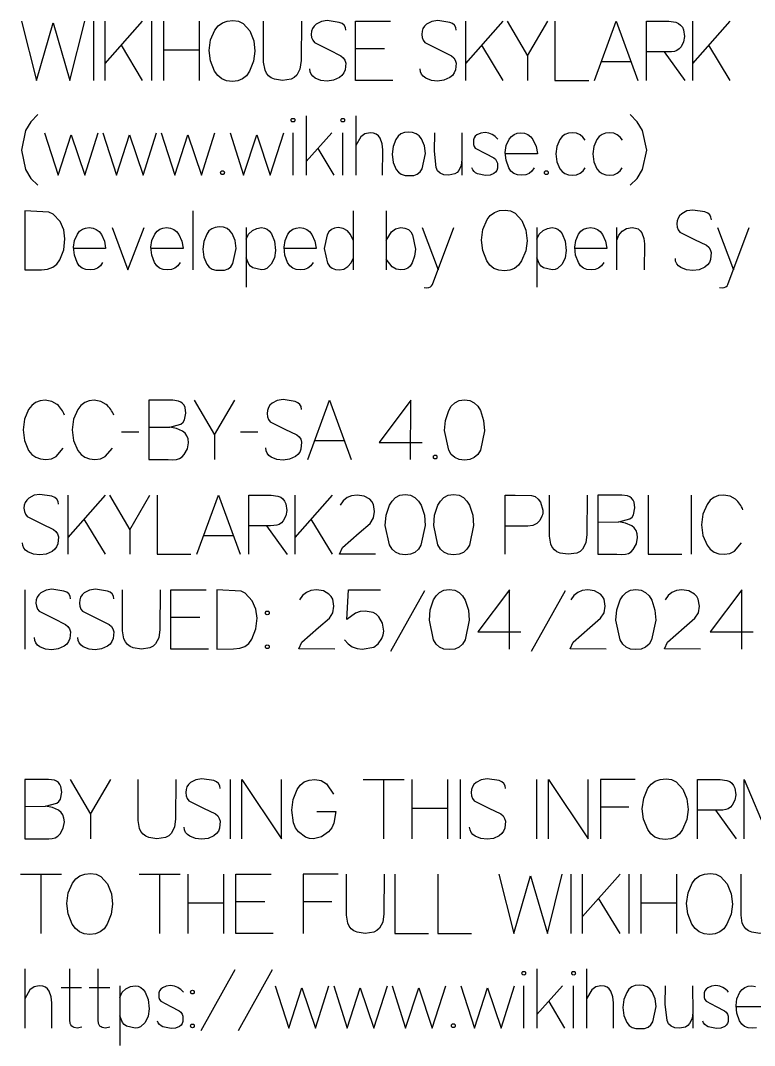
# Model space of a CAD drawing. Header units: millimetres. Extents: x -1220 to 1220, y -1930 to 4067.
# Drawn here: x -866 to 51, y 2787 to 4067 of the extents above; entities that cross this region are included whole.
import ezdxf

# ---------------------------------------------------------------- set-up
doc = ezdxf.new("R2010")
doc.units = ezdxf.units.MM
doc.layers.add('TC', color=220, linetype='Continuous', true_color=0xff00bb)

msp = doc.modelspace()

# ---------------------------------------------------------------- linework, layer by layer
at = {"layer": 'TC'}
for p, q in [((-774.8, 4066.3, 0), (-774.8, 3992.3, 0)), ((-760, 3992.3, 0), (-760, 4066.3, 0)), ((-760, 4013.5, 0), (-713.3, 4066.3, 0)), ((-702.3, 4066.3, 0), (-702.3, 3992.3, 0)), ((-687.4, 4066.3, 0), (-687.4, 3992.3, 0)), ((-642.2, 3992.3, 0), (-642.2, 4066.3, 0)), ((-309.4, 3992.3, 0), (-309.4, 4066.3, 0)), ((-309.4, 4013.5, 0), (-262.7, 4066.3, 0)), ((-25.8, 3992.3, 0), (-25.8, 4066.3, 0)), ((-25.8, 4013.5, 0), (20.9, 4066.3, 0)), ((-713.3, 3992.3, 0), (-739.9, 4036.3, 0)), ((-262.7, 3992.3, 0), (-289.3, 4036.3, 0)), ((20.9, 3992.3, 0), (-5.7, 4036.3, 0)), ((-642.2, 4030, 0), (-687.4, 4030, 0)), ((-411.2, 4031.9, 0), (-447.4, 4031.9, 0)), ((-232.4, 4023.1, 0), (-232.4, 3992.3, 0)), ((-61.6, 4027.9, 0), (-35.8, 3992.2, 0)), ((-140, 4015.9, 0), (-103.2, 4015.9, 0)), ((-509.1, 3947.9, 0), (-509.1, 3873.9, 0)), ((-447.1, 3947.9, 0), (-447.1, 3873.9, 0)), ((-525.8, 3926.8, 0), (-525.8, 3873.9, 0)), ((-477, 3926.8, 0), (-509.1, 3891, 0)), ((-463.6, 3926.8, 0), (-463.6, 3873.9, 0)), ((-494.3, 3907.4, 0), (-474.4, 3873.9, 0)), ((-314.4, 3890.9, 0), (-314.4, 3873.9, 0)), ((-650.4, 3829.5, 0), (-650.4, 3755.5, 0)), ((-450.4, 3829.5, 0), (-450.4, 3755.5, 0)), ((-409, 3829.5, 0), (-409, 3755.5, 0)), ((-584.1, 3808.4, 0), (-584.1, 3733.9, 0)), ((-364, 3808.4, 0), (-344.1, 3755.5, 0)), ((-220.8, 3808.4, 0), (-220.8, 3733.9, 0)), ((-120.8, 3755.5, 0), (-120.8, 3808.4, 0)), ((5.1, 3808.4, 0), (24.9, 3755.5, 0)), ((-718.2, 3553, 0), (-739.9, 3552.7, 0)), ((-623.3, 3549.5, 0), (-623.3, 3518.7, 0)), ((-569.5, 3553, 0), (-591.2, 3552.7, 0)), ((-498.2, 3542.3, 0), (-461.4, 3542.3, 0)), ((-417.8, 3540.1, 0), (-364.1, 3540.1, 0)), ((-806.4, 3400.3, 0), (-806.4, 3474.3, 0)), ((-806.4, 3421.5, 0), (-759.7, 3474.3, 0)), ((-522.8, 3400.3, 0), (-522.8, 3474.3, 0)), ((-522.8, 3421.5, 0), (-476, 3474.3, 0)), ((-27.8, 3474.3, 0), (-27.8, 3400.3, 0)), ((-759.7, 3400.3, 0), (-786.3, 3444.3, 0)), ((-558.6, 3435.9, 0), (-532.8, 3400.2, 0)), ((-476, 3400.3, 0), (-502.7, 3444.3, 0)), ((-729.3, 3431.1, 0), (-729.3, 3400.3, 0)), ((-636.9, 3423.9, 0), (-600.1, 3423.9, 0)), ((-860.4, 3355.9, 0), (-860.4, 3281.9, 0)), ((-361.3, 3354.7, 0), (-403.7, 3278.8, 0)), ((-185.5, 3354.7, 0), (-227.9, 3278.8, 0)), ((-641.8, 3321.5, 0), (-677.9, 3321.5, 0)), ((-294.5, 3303.3, 0), (-240.8, 3303.3, 0)), ((-4.1, 3303.3, 0), (49.6, 3303.3, 0)), ((-604.1, 3119.1, 0), (-604.1, 3045.1, 0)), ((-437.8, 3119.1, 0), (-386.6, 3119.1, 0)), ((-412.5, 3119.1, 0), (-412.5, 3045.1, 0)), ((-377, 3119.1, 0), (-377, 3045.1, 0)), ((-331.8, 3045.1, 0), (-331.8, 3119.1, 0)), ((-316.7, 3119.1, 0), (-316.7, 3045.1, 0)), ((-221, 3119.1, 0), (-221, 3045.1, 0)), ((-778.4, 3075.9, 0), (-778.4, 3045.1, 0)), ((-331.8, 3082.8, 0), (-377, 3082.8, 0)), ((-105.7, 3084.6, 0), (-141.4, 3084.6, 0)), ((2.4, 3080.7, 0), (28.2, 3045, 0)), ((-865.9, 3000.7, 0), (-814.7, 3000.7, 0)), ((-840.6, 3000.7, 0), (-840.6, 2926.7, 0)), ((-717.6, 3000.7, 0), (-666.4, 3000.7, 0)), ((-692.3, 3000.7, 0), (-692.3, 2926.7, 0)), ((-656.8, 3000.7, 0), (-656.8, 2926.7, 0)), ((-611.7, 2926.7, 0), (-611.7, 3000.7, 0)), ((-178.3, 3000.7, 0), (-178.3, 2926.7, 0)), ((-163.5, 2926.7, 0), (-163.5, 3000.7, 0)), ((-163.5, 2947.9, 0), (-116.8, 3000.7, 0)), ((-105.8, 3000.7, 0), (-105.8, 2926.7, 0)), ((-90.9, 3000.7, 0), (-90.9, 2926.7, 0)), ((-45.8, 2926.7, 0), (-45.8, 3000.7, 0)), ((-116.8, 2926.7, 0), (-143.5, 2970.7, 0)), ((-611.7, 2964.4, 0), (-656.8, 2964.4, 0)), ((-560.6, 2966.3, 0), (-596.8, 2966.3, 0)), ((-476.9, 2966.2, 0), (-512.6, 2966.2, 0)), ((-45.8, 2964.4, 0), (-90.9, 2964.4, 0)), ((-860.5, 2882.3, 0), (-860.5, 2808.3, 0)), ((-598, 2881.1, 0), (-640.4, 2805.2, 0)), ((-551.5, 2881.1, 0), (-593.9, 2805.2, 0)), ((-220.7, 2882.3, 0), (-220.7, 2808.3, 0)), ((-158.7, 2882.3, 0), (-158.7, 2808.3, 0)), ((-789.5, 2858.8, 0), (-815.2, 2858.8, 0)), ((-754.2, 2858.8, 0), (-779.9, 2858.8, 0)), ((-741.9, 2861.2, 0), (-741.9, 2786.7, 0)), ((-237.4, 2861.2, 0), (-237.4, 2808.3, 0)), ((-188.6, 2861.2, 0), (-220.7, 2825.4, 0)), ((-175.2, 2861.2, 0), (-175.2, 2808.3, 0)), ((-205.9, 2841.8, 0), (-186.1, 2808.3, 0)), ((-26, 2825.3, 0), (-26, 2808.3, 0))]:
    msp.add_line(p, q, dxfattribs=at)
for points in [[(-864.8, 4066.3), (-845.8, 3992.3), (-825, 4064.1), (-804.1, 3992.3), (-785.6, 4066.3)], [(-514.9, 4066.3), (-515.3, 4017), (-516.7, 4006.5), (-520.7, 3998.7), (-523.8, 3995.9), (-527.9, 3993.9), (-538.6, 3992.3), (-548.7, 3993.7), (-552.7, 3995.5), (-556, 3998), (-558.5, 4001.2), (-560.4, 4005.1), (-562.1, 4015.1), (-562.1, 4066.3)], [(-459.4, 4055), (-459.9, 4058.4), (-461.5, 4061.2), (-464, 4063.3), (-467.6, 4064.8), (-482.6, 4067.1), (-489.9, 4066), (-496.4, 4062.6), (-499.1, 4060.1), (-501, 4057.2), (-502.2, 4053.7), (-502.6, 4049.8), (-502.1, 4045.8), (-500.8, 4042.4), (-498.6, 4039.6), (-480.4, 4030.4), (-465.5, 4023.2), (-462.6, 4020.7), (-460.6, 4017.7), (-459.6, 4014), (-460.3, 4005.4), (-461.9, 4001.7), (-464.2, 3998.6), (-467.4, 3996), (-474.7, 3992.6), (-482.7, 3991.5), (-490.5, 3992.4), (-497.6, 3995.3), (-500.6, 3997.4), (-502.7, 4000.1), (-503.9, 4003.2), (-504.4, 4006.8)], [(-400.7, 3992.3), (-447.4, 3992.3), (-447.4, 4066.3), (-403.4, 4066.3)], [(-321.5, 4055), (-322, 4058.4), (-323.5, 4061.2), (-326.1, 4063.3), (-329.6, 4064.8), (-344.6, 4067.1), (-351.9, 4066), (-358.5, 4062.6), (-361.2, 4060.1), (-363.1, 4057.2), (-364.2, 4053.7), (-364.6, 4049.8), (-364.2, 4045.8), (-362.9, 4042.4), (-360.7, 4039.6), (-342.4, 4030.4), (-327.5, 4023.2), (-324.6, 4020.7), (-322.7, 4017.7), (-321.7, 4014), (-322.3, 4005.4), (-323.9, 4001.7), (-326.3, 3998.6), (-329.4, 3996), (-336.8, 3992.6), (-344.7, 3991.5), (-352.5, 3992.4), (-359.6, 3995.3), (-362.6, 3997.4), (-364.7, 4000.1), (-366, 4003.2), (-366.4, 4006.8)], [(-257.7, 4066.3), (-232.4, 4023.1), (-207.1, 4066.3)], [(-198.1, 4066.3), (-198.1, 3992.3), (-155.9, 3992.3)], [(-148.5, 3992.3), (-121.7, 4066.3), (-94.4, 3992.3)], [(-83.8, 3992.3), (-83.8, 4066.3), (-55.8, 4066.3), (-47.2, 4065.1), (-43.8, 4063.6), (-41.1, 4061.5), (-38.9, 4058.7), (-37.4, 4055.4), (-36.2, 4047), (-37.3, 4040.3), (-40.6, 4034.2), (-43, 4031.6), (-45.7, 4029.7), (-48.8, 4028.6), (-52.3, 4028.1), (-56.7, 4027.9), (-61.6, 4027.9), (-83.7, 4027.9)], [(-844.1, 3949.7), (-853.1, 3940.6), (-859.6, 3929.8), (-864.8, 3905.2), (-859.6, 3880.9), (-853, 3869.9), (-844.2, 3861.4)], [(-104.1, 3861.4), (-95.4, 3869.9), (-88.9, 3880.9), (-83.5, 3905.2), (-88.8, 3929.8), (-95.3, 3940.6), (-104.2, 3949.7)], [(-835.9, 3926.8), (-819, 3873.9), (-802.6, 3924.3), (-785.7, 3873.9), (-768.9, 3926.8)], [(-762.9, 3926.8), (-746, 3873.9), (-729.6, 3924.3), (-712.7, 3873.9), (-695.9, 3926.8)], [(-690, 3926.8), (-673.1, 3873.9), (-656.7, 3924.3), (-639.8, 3873.9), (-623, 3926.8)], [(-604.1, 3926.8), (-587.1, 3873.9), (-570.8, 3924.3), (-553.8, 3873.9), (-537, 3926.8)], [(-413.4, 3873.9), (-413.3, 3905.6), (-414.2, 3913), (-416.6, 3920), (-418.6, 3923), (-421.3, 3925.1), (-424.8, 3926.3), (-429, 3926.8), (-435.5, 3925.5), (-440.6, 3921.9), (-447.1, 3910.8)], [(-314.5, 3926.8), (-314.3, 3893.6), (-315.2, 3886.1), (-318.2, 3879.7), (-320.5, 3877.2), (-323.4, 3875.4), (-330.9, 3873.9), (-336.9, 3874.5), (-341.5, 3876.4), (-344.7, 3879.4), (-346.5, 3883.7), (-348.6, 3903.9), (-348.4, 3926.8)], [(-223.9, 3883.2), (-226.8, 3879.1), (-230.4, 3876.2), (-234.6, 3874.5), (-239.5, 3873.9), (-245, 3874.5), (-249.5, 3876.2), (-253.1, 3879.1), (-255.8, 3883.2), (-259.2, 3892.6), (-260.3, 3902.3), (-259.1, 3910.8), (-255.4, 3918.8), (-252.6, 3922.3), (-249.2, 3924.8), (-245.3, 3926.3), (-240.7, 3926.8), (-236, 3926.2), (-231.9, 3924.6), (-228.4, 3922), (-225.6, 3918.3), (-221.7, 3909.8), (-220.1, 3901), (-220.1, 3900.6), (-260.4, 3900.6)], [(-160.2, 3917.5), (-163.1, 3921.5), (-166.7, 3924.4), (-171, 3926.2), (-176.1, 3926.8), (-181.3, 3926.2), (-185.7, 3924.7), (-189.3, 3922.1), (-192.2, 3918.5), (-195.8, 3909.9), (-197.1, 3900.4), (-195.8, 3890.8), (-192.2, 3882), (-189.3, 3878.5), (-185.7, 3875.9), (-181.1, 3874.4), (-175.8, 3873.9), (-171.2, 3874.5), (-166.7, 3876.3), (-163, 3879.3), (-160.4, 3883.3)], [(-113.7, 3917.5), (-116.6, 3921.5), (-120.3, 3924.4), (-124.6, 3926.2), (-129.7, 3926.8), (-134.9, 3926.2), (-139.3, 3924.7), (-142.9, 3922.1), (-145.8, 3918.5), (-149.4, 3909.9), (-150.6, 3900.4), (-149.4, 3890.8), (-145.8, 3882), (-142.9, 3878.5), (-139.3, 3875.9), (-134.7, 3874.4), (-129.4, 3873.9), (-124.7, 3874.5), (-120.3, 3876.3), (-116.5, 3879.3), (-114, 3883.3)], [(-2.7, 3818.2), (-3.3, 3821.6), (-4.8, 3824.4), (-7.3, 3826.5), (-10.9, 3828), (-25.9, 3830.3), (-33.2, 3829.2), (-39.7, 3825.8), (-42.4, 3823.3), (-44.3, 3820.4), (-45.5, 3816.9), (-45.9, 3813), (-45.4, 3809), (-44.1, 3805.6), (-42, 3802.8), (-23.7, 3793.6), (-8.8, 3786.4), (-5.9, 3783.9), (-4, 3780.9), (-2.9, 3777.2), (-3.6, 3768.6), (-5.2, 3764.9), (-7.5, 3761.8), (-10.7, 3759.2), (-18.1, 3755.8), (-26, 3754.7), (-33.8, 3755.6), (-40.9, 3758.5), (-43.9, 3760.6), (-46, 3763.3), (-47.3, 3766.4), (-47.7, 3770)], [(-763.3, 3764.8), (-766.1, 3760.7), (-769.7, 3757.8), (-774, 3756.1), (-778.9, 3755.5), (-784.3, 3756.1), (-788.8, 3757.8), (-792.5, 3760.7), (-795.2, 3764.8), (-798.5, 3774.2), (-799.6, 3783.9), (-798.4, 3792.4), (-794.8, 3800.4), (-792, 3803.9), (-788.6, 3806.4), (-784.6, 3807.9), (-780.1, 3808.4), (-775.3, 3807.8), (-771.2, 3806.2), (-767.8, 3803.6), (-764.9, 3799.9), (-761, 3791.4), (-759.5, 3782.6), (-759.5, 3782.2), (-799.7, 3782.2)], [(-751.5, 3808.4), (-731.9, 3755.5), (-711.5, 3808.4)], [(-666.5, 3764.8), (-669.4, 3760.7), (-673, 3757.8), (-677.2, 3756.1), (-682.2, 3755.5), (-687.6, 3756.1), (-692.1, 3757.8), (-695.7, 3760.7), (-698.5, 3764.8), (-701.8, 3774.2), (-702.9, 3783.9), (-701.7, 3792.4), (-698, 3800.4), (-695.2, 3803.9), (-691.9, 3806.4), (-687.9, 3807.9), (-683.3, 3808.4), (-678.6, 3807.8), (-674.5, 3806.2), (-671, 3803.6), (-668.2, 3799.9), (-664.3, 3791.4), (-662.7, 3782.6), (-662.7, 3782.2), (-703, 3782.2)], [(-584.1, 3793.9), (-581.1, 3800.4), (-576.2, 3804.9), (-570.5, 3807.5), (-564.8, 3808.4), (-561.1, 3807.9), (-557.7, 3806.4), (-554.7, 3804), (-552.1, 3800.6), (-548.5, 3791.6), (-547.3, 3779.9), (-548.6, 3770.6), (-552.5, 3762.7), (-558.1, 3757.3), (-561.3, 3755.9), (-564.7, 3755.5), (-575.7, 3758.2), (-578.5, 3760.1), (-580.8, 3762.8), (-584.1, 3770.8)], [(-500.2, 3764.8), (-503.1, 3760.7), (-506.7, 3757.8), (-510.9, 3756.1), (-515.9, 3755.5), (-521.3, 3756.1), (-525.8, 3757.8), (-529.4, 3760.7), (-532.2, 3764.8), (-535.5, 3774.2), (-536.6, 3783.9), (-535.4, 3792.4), (-531.7, 3800.4), (-529, 3803.9), (-525.6, 3806.4), (-521.6, 3807.9), (-517, 3808.4), (-512.3, 3807.8), (-508.2, 3806.2), (-504.7, 3803.6), (-501.9, 3799.9), (-498, 3791.4), (-496.4, 3782.6), (-496.4, 3782.2), (-536.7, 3782.2)], [(-450.4, 3792.9), (-453.4, 3799.7), (-457.5, 3804.5), (-462.7, 3807.4), (-469.1, 3808.4), (-473.6, 3807.8), (-477.4, 3806.1), (-480.5, 3803.3), (-482.7, 3799.4), (-486.4, 3782.5), (-482.4, 3764.2), (-479.9, 3760.4), (-476.5, 3757.7), (-472.3, 3756), (-467.2, 3755.5), (-461.9, 3756.6), (-456.9, 3759.8), (-452.9, 3764.5), (-450.4, 3769.9)], [(-409, 3792.2), (-402.2, 3803.2), (-397.2, 3807.1), (-390.8, 3808.4), (-385.6, 3807.8), (-381.3, 3806.1), (-378.1, 3803.2), (-375.9, 3799.3), (-372.4, 3781.3), (-373.5, 3772.9), (-376.6, 3764.3), (-378.9, 3760.4), (-382.1, 3757.7), (-385.9, 3756), (-390.5, 3755.5), (-396.5, 3756.5), (-401.5, 3759.6), (-409, 3768.9)], [(-361.5, 3733.8), (-358.4, 3733.3), (-355.9, 3733.6), (-353.8, 3734.4), (-352.2, 3735.7), (-351, 3737.5), (-324.3, 3808.4)], [(-220.8, 3793.9), (-217.8, 3800.4), (-213, 3804.9), (-207.3, 3807.5), (-201.6, 3808.4), (-197.8, 3807.9), (-194.5, 3806.4), (-191.5, 3804), (-188.9, 3800.6), (-185.3, 3791.6), (-184, 3779.9), (-185.3, 3770.6), (-189.2, 3762.7), (-194.8, 3757.3), (-198, 3755.9), (-201.5, 3755.5), (-212.5, 3758.2), (-215.2, 3760.1), (-217.5, 3762.8), (-220.8, 3770.8)], [(-137, 3764.8), (-139.9, 3760.7), (-143.5, 3757.8), (-147.7, 3756.1), (-152.7, 3755.5), (-158.1, 3756.1), (-162.6, 3757.8), (-166.2, 3760.7), (-168.9, 3764.8), (-172.3, 3774.2), (-173.4, 3783.9), (-172.2, 3792.4), (-168.5, 3800.4), (-165.7, 3803.9), (-162.4, 3806.4), (-158.4, 3807.9), (-153.8, 3808.4), (-149.1, 3807.8), (-145, 3806.2), (-141.5, 3803.6), (-138.7, 3799.9), (-134.8, 3791.4), (-133.2, 3782.6), (-133.2, 3782.2), (-173.5, 3782.2)], [(-120.8, 3792.7), (-118.2, 3798.8), (-114.2, 3803.8), (-108.6, 3807.2), (-101.7, 3808.4), (-97.6, 3807.9), (-94.2, 3806.7), (-91.5, 3804.6), (-89.4, 3801.7), (-86.9, 3795), (-86.2, 3788.2), (-86.6, 3755.5)], [(7.5, 3733.8), (10.7, 3733.3), (13.2, 3733.6), (15.2, 3734.4), (16.9, 3735.7), (18.1, 3737.5), (44.7, 3808.4)], [(-705.5, 3559), (-679.5, 3559.3), (-665.5, 3563.1), (-662.7, 3565.2), (-660.8, 3568.2), (-659.2, 3576.7), (-660.3, 3583.7), (-661.6, 3586.5), (-663.4, 3588.7), (-665.7, 3590.5), (-668.5, 3591.7), (-675.7, 3592.7), (-705.5, 3592.7)], [(-705.5, 3592.7), (-705.5, 3518.7), (-681.6, 3518.7), (-675.4, 3518.5), (-671.1, 3518.8), (-667.3, 3519.9), (-664, 3521.9), (-661.2, 3524.8), (-657.4, 3531.9), (-656.1, 3539.7), (-656.5, 3544.4), (-657.9, 3548.4), (-660.1, 3551.6), (-663.3, 3554.1), (-670.9, 3557.6), (-679.5, 3559.3)], [(-648.7, 3592.7), (-623.3, 3549.5), (-598, 3592.7)], [(-514.6, 3581.4), (-515.1, 3584.8), (-516.7, 3587.6), (-519.2, 3589.7), (-522.8, 3591.2), (-537.8, 3593.5), (-545.1, 3592.4), (-551.6, 3589), (-554.3, 3586.5), (-556.2, 3583.6), (-557.4, 3580.1), (-557.7, 3576.2), (-557.3, 3572.2), (-556, 3568.8), (-553.8, 3566), (-535.5, 3556.8), (-520.6, 3549.6), (-517.8, 3547.1), (-515.8, 3544.1), (-514.8, 3540.4), (-515.5, 3531.8), (-517, 3528.1), (-519.4, 3525), (-522.5, 3522.4), (-529.9, 3519), (-537.9, 3517.9), (-545.7, 3518.8), (-552.8, 3521.7), (-555.7, 3523.8), (-557.9, 3526.5), (-559.1, 3529.6), (-559.5, 3533.2)], [(-506.8, 3518.7), (-479.9, 3592.7), (-452.7, 3518.7)], [(-378.4, 3518.7), (-378.2, 3592.8), (-417.8, 3540.1)], [(-818.4, 3463), (-818.9, 3466.4), (-820.5, 3469.2), (-823, 3471.3), (-826.6, 3472.8), (-841.6, 3475.1), (-848.9, 3474), (-855.4, 3470.6), (-858.1, 3468.1), (-860, 3465.2), (-861.2, 3461.7), (-861.6, 3457.8), (-861.1, 3453.8), (-859.8, 3450.4), (-857.6, 3447.6), (-839.4, 3438.4), (-824.5, 3431.2), (-821.6, 3428.7), (-819.7, 3425.7), (-818.6, 3422), (-819.3, 3413.4), (-820.9, 3409.7), (-823.2, 3406.6), (-826.4, 3404), (-833.7, 3400.6), (-841.7, 3399.5), (-849.5, 3400.4), (-856.6, 3403.3), (-859.6, 3405.4), (-861.7, 3408.1), (-862.9, 3411.2), (-863.4, 3414.8)], [(-754.7, 3474.3), (-729.3, 3431.1), (-704.1, 3474.3)], [(-695.1, 3474.3), (-695.1, 3400.3), (-652.9, 3400.3)], [(-645.5, 3400.3), (-618.6, 3474.3), (-591.4, 3400.3)], [(-580.8, 3400.3), (-580.8, 3474.3), (-552.8, 3474.3), (-544.2, 3473.1), (-540.8, 3471.6), (-538, 3469.5), (-535.9, 3466.7), (-534.3, 3463.4), (-533.1, 3455), (-534.2, 3448.3), (-537.6, 3442.2), (-539.9, 3439.6), (-542.7, 3437.7), (-545.8, 3436.6), (-549.3, 3436.1), (-553.6, 3435.9), (-558.6, 3435.9), (-580.7, 3435.9)], [(-422.2, 3400.4), (-467.4, 3400.5), (-463.5, 3408.8), (-442.6, 3427.3), (-429.2, 3438.9), (-424.8, 3445.7), (-423.4, 3454), (-424.9, 3462.7), (-426.9, 3466.2), (-429.6, 3469.1), (-436.7, 3473), (-445.4, 3474.3), (-452.2, 3473.5), (-457.9, 3471.2), (-462.6, 3467.2), (-466.3, 3461.7)], [(-157.8, 3474.3), (-158.1, 3425), (-159.6, 3414.5), (-163.6, 3406.7), (-166.7, 3403.9), (-170.8, 3401.9), (-181.5, 3400.3), (-191.6, 3401.7), (-195.6, 3403.5), (-198.8, 3406), (-201.4, 3409.2), (-203.3, 3413.1), (-205, 3423.1), (-205, 3474.3)], [(-144.5, 3440.6), (-118.5, 3440.9), (-104.4, 3444.7), (-101.7, 3446.8), (-99.8, 3449.8), (-98.2, 3458.3), (-99.2, 3465.3), (-100.5, 3468.1), (-102.3, 3470.3), (-104.7, 3472.1), (-107.5, 3473.3), (-114.7, 3474.3), (-144.5, 3474.3)], [(-144.5, 3474.3), (-144.5, 3400.3), (-120.6, 3400.3), (-114.4, 3400.1), (-110.1, 3400.4), (-106.3, 3401.5), (-103, 3403.5), (-100.2, 3406.4), (-96.3, 3413.5), (-95, 3421.3), (-95.5, 3426), (-96.8, 3430), (-99.1, 3433.2), (-102.2, 3435.7), (-109.9, 3439.2), (-118.5, 3440.9)], [(-81.8, 3474.3), (-81.8, 3400.3), (-39.6, 3400.3)], [(-803.4, 3344.6), (-803.9, 3348), (-805.5, 3350.8), (-808, 3352.9), (-811.6, 3354.4), (-826.6, 3356.7), (-833.9, 3355.6), (-840.4, 3352.2), (-843.1, 3349.7), (-845, 3346.8), (-846.2, 3343.3), (-846.6, 3339.4), (-846.1, 3335.4), (-844.8, 3332), (-842.6, 3329.2), (-824.4, 3320), (-809.5, 3312.8), (-806.6, 3310.3), (-804.6, 3307.3), (-803.6, 3303.6), (-804.3, 3295), (-805.9, 3291.3), (-808.2, 3288.2), (-811.4, 3285.6), (-818.7, 3282.2), (-826.7, 3281.1), (-834.5, 3282), (-841.6, 3284.9), (-844.6, 3287), (-846.7, 3289.7), (-847.9, 3292.8), (-848.4, 3296.4)], [(-749.2, 3344.6), (-749.7, 3348), (-751.2, 3350.8), (-753.8, 3352.9), (-757.3, 3354.4), (-772.3, 3356.7), (-779.7, 3355.6), (-786.2, 3352.2), (-788.9, 3349.7), (-790.8, 3346.8), (-791.9, 3343.3), (-792.3, 3339.4), (-791.9, 3335.4), (-790.6, 3332), (-788.4, 3329.2), (-770.1, 3320), (-755.2, 3312.8), (-752.4, 3310.3), (-750.4, 3307.3), (-749.4, 3303.6), (-750.1, 3295), (-751.6, 3291.3), (-754, 3288.2), (-757.1, 3285.6), (-764.5, 3282.2), (-772.5, 3281.1), (-780.3, 3282), (-787.4, 3284.9), (-790.3, 3287), (-792.4, 3289.7), (-793.7, 3292.8), (-794.1, 3296.4)], [(-691.3, 3355.9), (-691.6, 3306.6), (-693, 3296.1), (-697.1, 3288.3), (-700.2, 3285.5), (-704.2, 3283.5), (-714.9, 3281.9), (-725, 3283.3), (-729, 3285.1), (-732.3, 3287.6), (-734.9, 3290.8), (-736.7, 3294.7), (-738.4, 3304.7), (-738.4, 3355.9)], [(-631.2, 3281.9), (-677.9, 3281.9), (-677.9, 3355.9), (-634, 3355.9)], [(-473.1, 3282), (-518.2, 3282.1), (-514.4, 3290.4), (-493.5, 3308.9), (-480, 3320.5), (-475.7, 3327.3), (-474.2, 3335.6), (-475.8, 3344.3), (-477.7, 3347.8), (-480.5, 3350.7), (-487.5, 3354.6), (-496.2, 3355.9), (-503, 3355.1), (-508.7, 3352.8), (-513.5, 3348.8), (-517.2, 3343.3)], [(-460.9, 3293.6), (-456.5, 3288.5), (-451.3, 3284.8), (-445.4, 3282.6), (-438.8, 3281.9), (-424.4, 3284.4), (-418.8, 3288.4), (-414.4, 3295), (-412.7, 3299.8), (-412.1, 3304.5), (-413.6, 3314.2), (-418, 3322.3), (-421.3, 3325.4), (-425.2, 3327.7), (-435.1, 3329.5), (-441.7, 3328.8), (-447.5, 3326.6), (-458, 3318.8), (-456.2, 3355.9), (-416.2, 3355.9)], [(-255.1, 3281.9), (-255, 3356), (-294.5, 3303.3)], [(-134, 3282), (-179.2, 3282.1), (-175.3, 3290.4), (-154.4, 3308.9), (-141, 3320.5), (-136.7, 3327.3), (-135.2, 3335.6), (-136.8, 3344.3), (-138.7, 3347.8), (-141.4, 3350.7), (-148.5, 3354.6), (-157.2, 3355.9), (-164, 3355.1), (-169.7, 3352.8), (-174.4, 3348.8), (-178.1, 3343.3)], [(-16.3, 3282), (-61.4, 3282.1), (-57.6, 3290.4), (-36.7, 3308.9), (-23.3, 3320.5), (-18.9, 3327.3), (-17.4, 3335.6), (-19, 3344.3), (-21, 3347.8), (-23.7, 3350.7), (-30.7, 3354.6), (-39.4, 3355.9), (-46.2, 3355.1), (-52, 3352.8), (-56.7, 3348.8), (-60.4, 3343.3)], [(35.3, 3281.9), (35.4, 3356), (-4.1, 3303.3)], [(-860.6, 3085.4), (-834.6, 3085.7), (-820.6, 3089.5), (-817.8, 3091.6), (-815.9, 3094.6), (-814.3, 3103.1), (-815.3, 3110.1), (-816.6, 3112.9), (-818.4, 3115.1), (-820.8, 3116.9), (-823.6, 3118.1), (-830.8, 3119.1), (-860.6, 3119.1)], [(-860.6, 3119.1), (-860.6, 3045.1), (-836.7, 3045.1), (-830.5, 3044.9), (-826.2, 3045.2), (-822.4, 3046.3), (-819.1, 3048.3), (-816.3, 3051.2), (-812.4, 3058.3), (-811.1, 3066.1), (-811.6, 3070.8), (-812.9, 3074.8), (-815.2, 3078), (-818.3, 3080.5), (-826, 3084), (-834.6, 3085.7)], [(-803.7, 3119.1), (-778.4, 3075.9), (-753.1, 3119.1)], [(-671.8, 3119.1), (-672.1, 3069.8), (-673.6, 3059.3), (-677.6, 3051.5), (-680.7, 3048.7), (-684.7, 3046.7), (-695.5, 3045.1), (-705.6, 3046.5), (-709.5, 3048.3), (-712.8, 3050.8), (-715.4, 3054), (-717.3, 3057.9), (-719, 3067.9), (-719, 3119.1)], [(-616.3, 3107.8), (-616.8, 3111.2), (-618.3, 3114), (-620.9, 3116.1), (-624.5, 3117.6), (-639.5, 3119.9), (-646.8, 3118.8), (-653.3, 3115.4), (-656, 3112.9), (-657.9, 3110), (-659.1, 3106.5), (-659.4, 3102.6), (-659, 3098.6), (-657.7, 3095.2), (-655.5, 3092.4), (-637.2, 3083.2), (-622.3, 3076), (-619.5, 3073.5), (-617.5, 3070.5), (-616.5, 3066.8), (-617.2, 3058.2), (-618.7, 3054.5), (-621.1, 3051.4), (-624.2, 3048.8), (-631.6, 3045.4), (-639.6, 3044.3), (-647.4, 3045.2), (-654.5, 3048.1), (-657.4, 3050.2), (-659.6, 3052.9), (-660.8, 3056), (-661.2, 3059.6)], [(-589.3, 3045.1), (-589.3, 3119.1), (-539.8, 3045.1), (-539.8, 3119.1)], [(-495.8, 3079.1), (-471.7, 3079), (-474.2, 3064.4), (-477, 3058.6), (-480.9, 3053.8), (-490, 3047.2), (-499.8, 3045), (-504.8, 3045.5), (-509.6, 3047.1), (-518.5, 3053.7), (-522.2, 3058.7), (-524.9, 3064.8), (-527, 3080.8), (-525.3, 3094), (-520.4, 3106.6), (-516.5, 3112.1), (-511.5, 3116), (-505.4, 3118.3), (-498.1, 3119.1), (-490.1, 3117.7), (-483.7, 3113.5), (-474.7, 3100.8)], [(-259.7, 3107.8), (-260.2, 3111.2), (-261.8, 3114), (-264.3, 3116.1), (-267.9, 3117.6), (-282.9, 3119.9), (-290.2, 3118.8), (-296.7, 3115.4), (-299.4, 3112.9), (-301.3, 3110), (-302.5, 3106.5), (-302.9, 3102.6), (-302.4, 3098.6), (-301.1, 3095.2), (-298.9, 3092.4), (-280.7, 3083.2), (-265.8, 3076), (-262.9, 3073.5), (-261, 3070.5), (-259.9, 3066.8), (-260.6, 3058.2), (-262.2, 3054.5), (-264.5, 3051.4), (-267.7, 3048.8), (-275, 3045.4), (-283, 3044.3), (-290.8, 3045.2), (-297.9, 3048.1), (-300.9, 3050.2), (-303, 3052.9), (-304.2, 3056), (-304.7, 3059.6)], [(-206.2, 3045.1), (-206.2, 3119.1), (-156.8, 3045.1), (-156.8, 3119.1)], [(-97.9, 3119.1), (-141.4, 3119.1), (-141.4, 3045.1)], [(-19.8, 3045.1), (-19.8, 3119.1), (8.2, 3119.1), (16.8, 3117.9), (20.2, 3116.4), (23, 3114.3), (25.1, 3111.5), (26.7, 3108.2), (27.9, 3099.8), (26.8, 3093.1), (23.5, 3087), (21.1, 3084.4), (18.4, 3082.5), (15.2, 3081.4), (11.7, 3080.9), (7.4, 3080.7), (2.4, 3080.7), (-19.7, 3080.7)], [(38.3, 3045.1), (38.3, 3119.1), (67.9, 3049.1), (97.5, 3118.8), (97.5, 3045.1)], [(-550, 2926.7), (-596.8, 2926.7), (-596.8, 3000.7), (-552.8, 3000.7)], [(-469.1, 3000.7), (-512.6, 3000.7), (-512.6, 2926.7)], [(-411.5, 3000.7), (-411.9, 2951.4), (-413.3, 2940.9), (-417.4, 2933.1), (-420.5, 2930.3), (-424.5, 2928.3), (-435.2, 2926.7), (-445.3, 2928.1), (-449.3, 2929.9), (-452.6, 2932.4), (-455.1, 2935.6), (-457, 2939.5), (-458.7, 2949.5), (-458.7, 3000.7)], [(-398.2, 3000.7), (-398.2, 2926.7), (-356, 2926.7)], [(-344.4, 3000.7), (-344.4, 2926.7), (-302.2, 2926.7)], [(-268.4, 3000.7), (-249.4, 2926.7), (-228.6, 2998.5), (-207.6, 2926.7), (-189.1, 3000.7)], [(81.5, 3000.7), (81.2, 2951.4), (79.8, 2940.9), (75.7, 2933.1), (72.6, 2930.3), (68.6, 2928.3), (57.8, 2926.7), (47.8, 2928.1), (43.8, 2929.9), (40.5, 2932.4), (37.9, 2935.6), (36, 2939.5), (34.4, 2949.5), (34.4, 3000.7)], [(-789.4, 2809.6), (-795, 2808.4), (-799, 2809.1), (-800.6, 2809.9), (-801.9, 2811), (-803, 2812.5), (-803.7, 2814.3), (-804.3, 2818.9), (-804.2, 2882.3)], [(-754.1, 2809.6), (-759.7, 2808.4), (-763.7, 2809.1), (-765.3, 2809.9), (-766.6, 2811), (-767.7, 2812.5), (-768.4, 2814.3), (-769, 2818.9), (-768.9, 2882.3)], [(-826.9, 2808.3), (-826.8, 2840), (-827.6, 2847.4), (-830.1, 2854.4), (-832, 2857.4), (-834.7, 2859.5), (-838.2, 2860.7), (-842.4, 2861.2), (-848.9, 2859.9), (-854.1, 2856.3), (-860.5, 2845.2)], [(-741.9, 2846.7), (-738.9, 2853.2), (-734.1, 2857.7), (-728.4, 2860.3), (-722.7, 2861.2), (-718.9, 2860.7), (-715.5, 2859.2), (-712.6, 2856.8), (-710, 2853.4), (-706.3, 2844.4), (-705.1, 2832.7), (-706.4, 2823.4), (-710.3, 2815.5), (-715.9, 2810.1), (-719.1, 2808.7), (-722.6, 2808.3), (-733.6, 2811), (-736.3, 2812.9), (-738.6, 2815.6), (-741.9, 2823.6)], [(-547.5, 2861.2), (-530.6, 2808.3), (-514.2, 2858.7), (-497.3, 2808.3), (-480.5, 2861.2)], [(-474.6, 2861.2), (-457.6, 2808.3), (-441.3, 2858.7), (-424.3, 2808.3), (-407.5, 2861.2)], [(-401.6, 2861.2), (-384.7, 2808.3), (-368.3, 2858.7), (-351.4, 2808.3), (-334.6, 2861.2)], [(-315.7, 2861.2), (-298.7, 2808.3), (-282.4, 2858.7), (-265.4, 2808.3), (-248.6, 2861.2)], [(-125.1, 2808.3), (-125, 2840), (-125.8, 2847.4), (-128.2, 2854.4), (-130.2, 2857.4), (-132.9, 2859.5), (-136.4, 2860.7), (-140.6, 2861.2), (-147.1, 2859.9), (-152.2, 2856.3), (-158.7, 2845.2)], [(-26.1, 2861.2), (-25.9, 2828), (-26.8, 2820.5), (-29.8, 2814.1), (-32.1, 2811.6), (-35, 2809.8), (-42.5, 2808.3), (-48.5, 2808.9), (-53.1, 2810.8), (-56.3, 2813.8), (-58.1, 2818.1), (-60.3, 2838.3), (-60, 2861.2)], [(53.8, 2808.9), (48.8, 2808.3), (43.4, 2808.9), (38.9, 2810.6), (35.3, 2813.5), (32.6, 2817.6), (29.2, 2827), (28.1, 2836.7), (29.3, 2845.2), (33, 2853.2), (35.8, 2856.7), (39.1, 2859.2), (43.1, 2860.7), (47.7, 2861.2), (52.4, 2860.6)], [(68.3, 2835), (28, 2835)]]:
    msp.add_lwpolyline(points, dxfattribs=at)
for points in [[(-600.4, 4067.1), (-593.5, 4066.2), (-587.8, 4063.4), (-579.3, 4054.2), (-574.5, 4041.9), (-572.9, 4028.9), (-574.6, 4016.3), (-579.7, 4003.7), (-583.6, 3998.2), (-588.5, 3994.3), (-594.3, 3991.9), (-601.2, 3991.1), (-608.3, 3991.9), (-614.3, 3994.3), (-619.3, 3998.3), (-623.3, 4003.9), (-628.4, 4016.7), (-630.1, 4029.6), (-628.3, 4042.9), (-623, 4055.2), (-618.9, 4060.4), (-613.7, 4064.2), (-607.6, 4066.4)], [(-525.4, 3944.9), (-524.4, 3944.8), (-524, 3944.6), (-523.7, 3944.4), (-523.5, 3944.1), (-523.3, 3943.7), (-523.2, 3942.7), (-523.3, 3941.7), (-523.5, 3941.3), (-523.7, 3941), (-524, 3940.7), (-524.4, 3940.5), (-525.4, 3940.4), (-526.4, 3940.5), (-526.8, 3940.7), (-527.1, 3941), (-527.4, 3941.3), (-527.6, 3941.7), (-527.7, 3942.7), (-527.6, 3943.7), (-527.4, 3944.1), (-527.1, 3944.4), (-526.8, 3944.6), (-526.4, 3944.8)], [(-463.1, 3944.9), (-462.2, 3944.8), (-461.8, 3944.6), (-461.5, 3944.4), (-461.2, 3944.1), (-461.1, 3943.7), (-460.9, 3942.7), (-461.1, 3941.7), (-461.2, 3941.3), (-461.5, 3941), (-461.8, 3940.7), (-462.2, 3940.5), (-463.1, 3940.4), (-464.2, 3940.5), (-464.6, 3940.7), (-464.9, 3941), (-465.1, 3941.3), (-465.3, 3941.7), (-465.5, 3942.7), (-465.3, 3943.7), (-465.1, 3944.1), (-464.9, 3944.4), (-464.6, 3944.6), (-464.2, 3944.8)], [(-381.1, 3927.7), (-386.2, 3927.1), (-390.5, 3925.5), (-394, 3922.7), (-396.9, 3918.7), (-400.4, 3909.6), (-401.6, 3900), (-400.4, 3889.9), (-396.7, 3881.1), (-393.8, 3877.5), (-390.1, 3875), (-385.4, 3873.5), (-374.6, 3873.5), (-370.2, 3875.2), (-366.7, 3878), (-364.2, 3881.9), (-360, 3900.9), (-361.2, 3910.6), (-364.9, 3919.4), (-367.8, 3923), (-371.5, 3925.6), (-375.9, 3927.2)], [(-613.5, 3879.3), (-612.5, 3879.2), (-612.1, 3879), (-611.8, 3878.7), (-611.6, 3878.4), (-611.4, 3878), (-611.2, 3877.1), (-611.4, 3876.1), (-611.6, 3875.7), (-611.8, 3875.3), (-612.1, 3875.1), (-612.5, 3874.9), (-613.5, 3874.7), (-614.5, 3874.9), (-614.9, 3875.1), (-615.2, 3875.3), (-615.5, 3875.7), (-615.6, 3876.1), (-615.8, 3877.1), (-615.6, 3878), (-615.5, 3878.4), (-615.2, 3878.7), (-614.9, 3879), (-614.5, 3879.2)], [(-208.8, 3879.3), (-207.8, 3879.2), (-207.4, 3879), (-207.1, 3878.7), (-206.9, 3878.4), (-206.7, 3878), (-206.6, 3877.1), (-206.7, 3876.1), (-206.9, 3875.7), (-207.1, 3875.3), (-207.4, 3875.1), (-207.8, 3874.9), (-208.8, 3874.7), (-209.8, 3874.9), (-210.2, 3875.1), (-210.5, 3875.3), (-210.8, 3875.7), (-211, 3876.1), (-211.1, 3877.1), (-211, 3878), (-210.8, 3878.4), (-210.5, 3878.7), (-210.2, 3879), (-209.8, 3879.2)], [(-860.6, 3829.5), (-860.6, 3755.5), (-839.6, 3755.7), (-832, 3756.6), (-825.7, 3758.9), (-820.6, 3762.7), (-816.7, 3768.1), (-811.9, 3780.7), (-810.3, 3794.2), (-811.8, 3805.6), (-816.4, 3816), (-825.1, 3825.3), (-830.3, 3827.8)], [(-260.4, 3830.3), (-253.5, 3829.4), (-247.8, 3826.6), (-239.3, 3817.4), (-234.5, 3805.1), (-232.9, 3792.1), (-234.6, 3779.5), (-239.8, 3766.9), (-243.6, 3761.4), (-248.5, 3757.5), (-254.4, 3755.1), (-261.2, 3754.3), (-268.3, 3755.1), (-274.4, 3757.5), (-279.4, 3761.5), (-283.3, 3767.1), (-288.4, 3779.9), (-290.1, 3792.8), (-288.3, 3806.1), (-283, 3818.4), (-278.9, 3823.6), (-273.7, 3827.4), (-267.6, 3829.6)], [(-617.5, 3809.3), (-622.5, 3808.7), (-626.9, 3807.1), (-630.4, 3804.3), (-633.2, 3800.3), (-636.8, 3791.2), (-638, 3781.6), (-636.8, 3771.5), (-633.1, 3762.7), (-630.2, 3759.1), (-626.4, 3756.6), (-621.8, 3755.1), (-611, 3755.1), (-606.6, 3756.8), (-603.1, 3759.6), (-600.6, 3763.5), (-596.3, 3782.5), (-597.6, 3792.2), (-601.3, 3801), (-604.2, 3804.6), (-607.8, 3807.2), (-612.3, 3808.8)], [(-311.1, 3593.3), (-304.4, 3592.4), (-298.9, 3589.5), (-294.5, 3585.3), (-291.1, 3580), (-287.2, 3567.5), (-286.1, 3554.7), (-291.3, 3530.3), (-294.5, 3525), (-298.9, 3521.1), (-304.4, 3518.8), (-311.1, 3518.1), (-317.8, 3518.8), (-323.3, 3521.2), (-327.6, 3525), (-330.8, 3530.4), (-336, 3554.9), (-334.9, 3567.6), (-330.9, 3580.1), (-327.6, 3585.3), (-323.3, 3589.5), (-317.8, 3592.4)], [(-347.7, 3524.1), (-346.7, 3524), (-346.3, 3523.8), (-346, 3523.5), (-345.8, 3523.2), (-345.6, 3522.8), (-345.5, 3521.9), (-345.6, 3520.9), (-345.8, 3520.5), (-346, 3520.1), (-346.3, 3519.9), (-346.7, 3519.7), (-347.7, 3519.5), (-348.7, 3519.7), (-349.1, 3519.9), (-349.4, 3520.1), (-349.7, 3520.5), (-349.9, 3520.9), (-350, 3521.9), (-349.9, 3522.8), (-349.7, 3523.2), (-349.4, 3523.5), (-349.1, 3523.8), (-348.7, 3524)], [(-385.2, 3474.9), (-378.5, 3474), (-373, 3471.1), (-368.6, 3466.9), (-365.2, 3461.6), (-361.3, 3449.1), (-360.2, 3436.3), (-365.5, 3411.9), (-368.6, 3406.6), (-373, 3402.7), (-378.5, 3400.4), (-385.2, 3399.7), (-391.9, 3400.4), (-397.4, 3402.8), (-401.7, 3406.6), (-404.9, 3412), (-410.1, 3436.5), (-409, 3449.2), (-405, 3461.7), (-401.7, 3466.9), (-397.4, 3471.1), (-391.9, 3474)], [(-324.8, 3474.9), (-318, 3474), (-312.5, 3471.1), (-308.1, 3466.9), (-304.8, 3461.6), (-300.9, 3449.1), (-299.7, 3436.3), (-305, 3411.9), (-308.2, 3406.6), (-312.5, 3402.7), (-318, 3400.4), (-324.8, 3399.7), (-331.4, 3400.4), (-336.9, 3402.8), (-341.2, 3406.6), (-344.4, 3412), (-349.6, 3436.5), (-348.5, 3449.2), (-344.5, 3461.7), (-341.2, 3466.9), (-336.9, 3471.1), (-331.4, 3474)], [(-620.6, 3355.9), (-620.6, 3281.9), (-599.6, 3282.1), (-592, 3283), (-585.7, 3285.3), (-580.6, 3289.1), (-576.8, 3294.5), (-571.9, 3307.1), (-570.3, 3320.6), (-571.9, 3332), (-576.5, 3342.4), (-585.2, 3351.7), (-590.3, 3354.2)], [(-330.1, 3356.5), (-323.4, 3355.6), (-317.9, 3352.7), (-313.5, 3348.5), (-310.2, 3343.2), (-306.3, 3330.7), (-305.1, 3317.9), (-310.4, 3293.5), (-313.6, 3288.2), (-317.9, 3284.3), (-323.4, 3282), (-330.1, 3281.3), (-336.8, 3282), (-342.3, 3284.4), (-346.6, 3288.2), (-349.8, 3293.6), (-355, 3318.1), (-353.9, 3330.8), (-349.9, 3343.3), (-346.6, 3348.5), (-342.3, 3352.7), (-336.8, 3355.6)], [(-97, 3356.5), (-90.3, 3355.6), (-84.8, 3352.7), (-80.4, 3348.5), (-77.1, 3343.2), (-73.2, 3330.7), (-72, 3317.9), (-77.3, 3293.5), (-80.5, 3288.2), (-84.8, 3284.3), (-90.3, 3282), (-97, 3281.3), (-103.7, 3282), (-109.2, 3284.4), (-113.5, 3288.2), (-116.7, 3293.6), (-121.9, 3318.1), (-120.8, 3330.8), (-116.8, 3343.3), (-113.5, 3348.5), (-109.2, 3352.7), (-103.7, 3355.6)], [(-557.5, 3329.4), (-556.5, 3329.2), (-556.1, 3329.1), (-555.8, 3328.8), (-555.5, 3328.5), (-555.4, 3328.1), (-555.2, 3327.1), (-555.4, 3326.1), (-555.5, 3325.7), (-555.8, 3325.4), (-556.1, 3325.1), (-556.5, 3325), (-557.5, 3324.8), (-558.5, 3325), (-558.9, 3325.1), (-559.2, 3325.4), (-559.4, 3325.7), (-559.6, 3326.1), (-559.8, 3327.1), (-559.6, 3328.1), (-559.4, 3328.5), (-559.2, 3328.8), (-558.9, 3329.1), (-558.5, 3329.2)], [(-557.5, 3287.1), (-556.5, 3286.9), (-556.1, 3286.8), (-555.8, 3286.5), (-555.5, 3286.2), (-555.4, 3285.8), (-555.2, 3284.9), (-555.4, 3283.8), (-555.5, 3283.4), (-555.8, 3283.1), (-556.1, 3282.9), (-556.5, 3282.7), (-557.5, 3282.5), (-558.5, 3282.7), (-558.9, 3282.9), (-559.2, 3283.1), (-559.4, 3283.4), (-559.6, 3283.8), (-559.8, 3284.9), (-559.6, 3285.8), (-559.4, 3286.2), (-559.2, 3286.5), (-558.9, 3286.8), (-558.5, 3286.9)], [(-59.3, 3119.9), (-52.5, 3119), (-46.7, 3116.2), (-38.3, 3107), (-33.4, 3094.7), (-31.8, 3081.7), (-33.5, 3069.1), (-38.7, 3056.5), (-42.6, 3051), (-47.4, 3047.1), (-53.3, 3044.7), (-60.2, 3043.9), (-67.2, 3044.7), (-73.3, 3047.1), (-78.3, 3051.1), (-82.2, 3056.7), (-87.3, 3069.5), (-89, 3082.4), (-87.2, 3095.7), (-81.9, 3108), (-77.8, 3113.2), (-72.7, 3117), (-66.5, 3119.2)], [(-778.3, 3001.5), (-771.4, 3000.6), (-765.7, 2997.8), (-757.2, 2988.6), (-752.4, 2976.3), (-750.8, 2963.3), (-752.5, 2950.7), (-757.7, 2938.1), (-761.5, 2932.6), (-766.4, 2928.7), (-772.3, 2926.3), (-779.1, 2925.5), (-786.2, 2926.3), (-792.2, 2928.7), (-797.3, 2932.7), (-801.2, 2938.3), (-806.3, 2951.1), (-808, 2964), (-806.2, 2977.3), (-800.9, 2989.6), (-796.8, 2994.8), (-791.6, 2998.6), (-785.5, 3000.8)], [(-3.9, 3001.5), (2.9, 3000.6), (8.7, 2997.8), (17.1, 2988.6), (22, 2976.3), (23.6, 2963.3), (21.9, 2950.7), (16.7, 2938.1), (12.8, 2932.6), (8, 2928.7), (2.1, 2926.3), (-4.8, 2925.5), (-11.8, 2926.3), (-17.9, 2928.7), (-22.9, 2932.7), (-26.9, 2938.3), (-31.9, 2951.1), (-33.6, 2964), (-31.8, 2977.3), (-26.5, 2989.6), (-22.4, 2994.8), (-17.3, 2998.6), (-11.1, 3000.8)], [(-237, 2879.3), (-236, 2879.2), (-235.7, 2879), (-235.3, 2878.8), (-235.1, 2878.5), (-234.9, 2878.1), (-234.8, 2877.1), (-234.9, 2876.1), (-235.1, 2875.7), (-235.3, 2875.4), (-235.7, 2875.1), (-236, 2874.9), (-237, 2874.8), (-238, 2874.9), (-238.4, 2875.1), (-238.8, 2875.4), (-239, 2875.7), (-239.2, 2876.1), (-239.3, 2877.1), (-239.2, 2878.1), (-239, 2878.5), (-238.8, 2878.8), (-238.4, 2879), (-238, 2879.2)], [(-174.7, 2879.3), (-173.8, 2879.2), (-173.4, 2879), (-173.1, 2878.8), (-172.8, 2878.5), (-172.7, 2878.1), (-172.5, 2877.1), (-172.7, 2876.1), (-172.8, 2875.7), (-173.1, 2875.4), (-173.4, 2875.1), (-173.8, 2874.9), (-174.7, 2874.8), (-175.8, 2874.9), (-176.2, 2875.1), (-176.5, 2875.4), (-176.7, 2875.7), (-176.9, 2876.1), (-177.1, 2877.1), (-176.9, 2878.1), (-176.7, 2878.5), (-176.5, 2878.8), (-176.2, 2879), (-175.8, 2879.2)], [(-651.1, 2855.8), (-650.1, 2855.6), (-649.7, 2855.5), (-649.3, 2855.2), (-649.1, 2854.9), (-648.9, 2854.5), (-648.8, 2853.5), (-648.9, 2852.5), (-649.1, 2852.1), (-649.3, 2851.8), (-649.7, 2851.5), (-650.1, 2851.4), (-651.1, 2851.2), (-652.1, 2851.4), (-652.4, 2851.5), (-652.8, 2851.8), (-653, 2852.1), (-653.2, 2852.5), (-653.3, 2853.5), (-653.2, 2854.5), (-653, 2854.9), (-652.8, 2855.2), (-652.4, 2855.5), (-652.1, 2855.6)], [(-92.7, 2862.1), (-97.8, 2861.5), (-102.1, 2859.9), (-105.7, 2857.1), (-108.5, 2853.1), (-112, 2844), (-113.2, 2834.4), (-112, 2824.3), (-108.4, 2815.5), (-105.4, 2811.9), (-101.7, 2809.4), (-97, 2807.9), (-86.2, 2807.9), (-81.8, 2809.6), (-78.3, 2812.4), (-75.8, 2816.3), (-71.6, 2835.3), (-72.8, 2845), (-76.5, 2853.8), (-79.4, 2857.4), (-83.1, 2860), (-87.5, 2861.6)], [(-651.1, 2813.5), (-650.1, 2813.3), (-649.7, 2813.2), (-649.3, 2812.9), (-649.1, 2812.6), (-648.9, 2812.2), (-648.8, 2811.3), (-648.9, 2810.2), (-649.1, 2809.8), (-649.3, 2809.5), (-649.7, 2809.3), (-650.1, 2809.1), (-651.1, 2808.9), (-652.1, 2809.1), (-652.4, 2809.3), (-652.8, 2809.5), (-653, 2809.8), (-653.2, 2810.2), (-653.3, 2811.3), (-653.2, 2812.2), (-653, 2812.6), (-652.8, 2812.9), (-652.4, 2813.2), (-652.1, 2813.3)], [(-325.1, 2813.7), (-324.1, 2813.6), (-323.7, 2813.4), (-323.4, 2813.1), (-323.2, 2812.8), (-323, 2812.4), (-322.9, 2811.5), (-323, 2810.5), (-323.2, 2810.1), (-323.4, 2809.7), (-323.7, 2809.5), (-324.1, 2809.3), (-325.1, 2809.1), (-326.1, 2809.3), (-326.5, 2809.5), (-326.8, 2809.7), (-327.1, 2810.1), (-327.3, 2810.5), (-327.4, 2811.5), (-327.3, 2812.4), (-327.1, 2812.8), (-326.8, 2813.1), (-326.5, 2813.4), (-326.1, 2813.6)]]:
    msp.add_lwpolyline(points, close=True, dxfattribs=at)
for points in [[(-269.5, 3918.9, 0.07263), (-276.5, 3924.9), (-280.6, 3926.6), (-285.4, 3927.2), (-290.8, 3926.5), (-295.7, 3924.3), (-297.7, 3922.7), (-299.2, 3920.6), (-300, 3918.1), (-300, 3912.2), (-299.1, 3909.7), (-297.7, 3907.7), (-285.1, 3901), (-274.5, 3895.6), (-272.5, 3893.8), (-271, 3891.6), (-270.1, 3888.8), (-270.1, 3882.5), (-270.9, 3879.9), (-272.3, 3877.8), (-274.3, 3876.1), (-279.2, 3874.1), (-284.8, 3873.4), (-294.9, 3875.5, -0.205712), (-301.9, 3882.9)], [(-810.8, 3574.2, 0.131103), (-820.1, 3587.4), (-826.9, 3591.4), (-835.1, 3592.7), (-841.5, 3592), (-847.1, 3589.8), (-851.9, 3586.2), (-855.8, 3581.1), (-860.9, 3569), (-862.6, 3555.7), (-860.9, 3542.4), (-855.7, 3530.2), (-851.7, 3525.2), (-846.8, 3521.6), (-841, 3519.4), (-834.3, 3518.7), (-827.3, 3519.7), (-821.4, 3522.7), (-812.5, 3533.1)], [(-749.4, 3574.2, 0.131103), (-758.7, 3587.4), (-765.5, 3591.4), (-773.7, 3592.7), (-780.1, 3592), (-785.7, 3589.8), (-790.4, 3586.2), (-794.3, 3581.1), (-799.5, 3569), (-801.2, 3555.7), (-799.5, 3542.4), (-794.2, 3530.2), (-790.2, 3525.2), (-785.4, 3521.6), (-779.6, 3519.4), (-772.9, 3518.7), (-765.8, 3519.7), (-760, 3522.7), (-751.1, 3533.1)], [(-260.4, 3400.4), (-260.4, 3474.3), (-248, 3474.2), (-227.4, 3473.9), (-222.9, 3472.4), (-219, 3469.4), (-216.1, 3465.6), (-213.3, 3455.5, -0.127625), (-214.3, 3448), (-216.8, 3442.7), (-220.7, 3438.9), (-225.8, 3436.5), (-232.1, 3435.5), (-260.4, 3435.3)], [(36.8, 3455.8, 0.131103), (27.5, 3469), (20.7, 3473), (12.5, 3474.3), (6.1, 3473.6), (0.5, 3471.4), (-4.2, 3467.8), (-8.1, 3462.7), (-13.3, 3450.6), (-15, 3437.3), (-13.3, 3424), (-8, 3411.8), (-4, 3406.8), (0.8, 3403.2), (6.6, 3401), (13.3, 3400.3), (20.4, 3401.3), (26.2, 3404.3), (35.1, 3414.7)], [(-662.4, 2853.3, 0.07263), (-669.5, 2859.3), (-673.5, 2861), (-678.4, 2861.6), (-683.7, 2860.9), (-688.6, 2858.7), (-690.7, 2857.1), (-692.1, 2855), (-693, 2852.5), (-693, 2846.6), (-692.1, 2844.1), (-690.6, 2842.1), (-678.1, 2835.4), (-667.5, 2830), (-665.4, 2828.2), (-663.9, 2826), (-663, 2823.2), (-663, 2816.9), (-663.9, 2814.3), (-665.3, 2812.2), (-667.3, 2810.5), (-672.1, 2808.5), (-677.7, 2807.8), (-687.9, 2809.9, -0.205712), (-694.9, 2817.3)], [(18.9, 2853.3, 0.07263), (11.8, 2859.3), (7.8, 2861), (3, 2861.6), (-2.4, 2860.9), (-7.3, 2858.7), (-9.3, 2857.1), (-10.8, 2855), (-11.7, 2852.5), (-11.6, 2846.6), (-10.8, 2844.1), (-9.3, 2842.1), (3.3, 2835.4), (13.8, 2830), (15.9, 2828.2), (17.4, 2826), (18.3, 2823.2), (18.3, 2816.9), (17.5, 2814.3), (16, 2812.2), (14.1, 2810.5), (9.2, 2808.5), (3.6, 2807.8), (-6.6, 2809.9, -0.205712), (-13.5, 2817.3)]]:
    msp.add_lwpolyline(points, format="xyb", dxfattribs=at)

doc.saveas('drawing.dxf')
